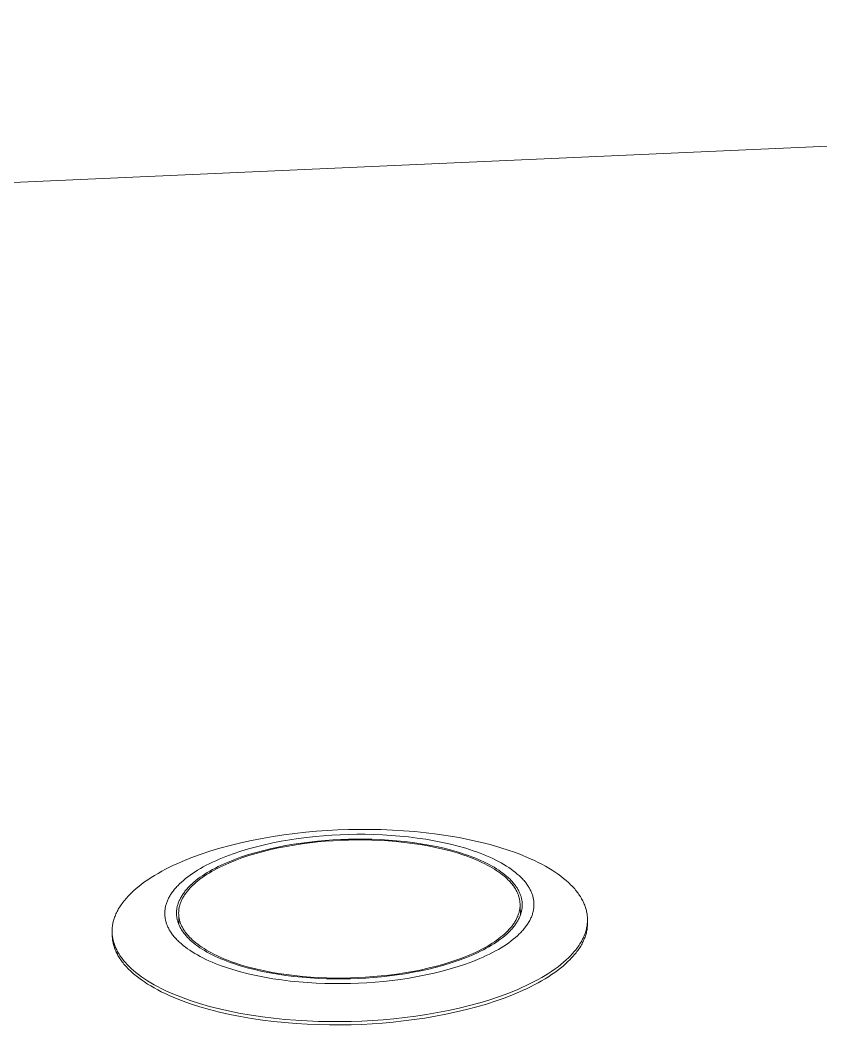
# Model space of a CAD drawing. Header units: inches. Extents: x 214 to 477, y -11 to 187.
# Drawn here: x 435.839 to 437.225, y 91.789 to 93.526 of the extents above; entities that cross this region are included whole.
import ezdxf

# ---------------------------------------------------------------- set-up
doc = ezdxf.new("R2010")
doc.units = ezdxf.units.IN
doc.layers.add('ZANO_R', color=7, linetype='Continuous', lineweight=0)

msp = doc.modelspace()

# ---------------------------------------------------------------- linework, layer by layer
at = {"layer": 'ZANO_R'}
for p, q in [((442.16853, 93.5264), (429.77361, 92.97807)), ((436.27705, 92.11486), (436.25822, 92.11161)), ((436.29595, 92.11772), (436.27705, 92.11486)), ((436.31485, 92.12018), (436.29595, 92.11772)), ((436.33369, 92.12225), (436.31485, 92.12018)), ((436.32064, 92.11126), (436.33532, 92.11317)), ((436.3524, 92.12395), (436.33369, 92.12225)), ((436.33532, 92.11317), (436.34995, 92.11478)), ((436.34995, 92.11478), (436.36448, 92.1161)), ((436.37092, 92.12528), (436.3524, 92.12395)), ((436.36448, 92.1161), (436.37887, 92.11713)), ((436.3892, 92.12625), (436.37092, 92.12528)), ((436.37887, 92.11713), (436.39307, 92.11789)), ((436.40752, 92.1269), (436.3892, 92.12625)), ((436.39307, 92.11789), (436.40729, 92.11839)), ((436.40729, 92.11839), (436.42178, 92.11864)), ((436.42616, 92.12722), (436.40752, 92.1269)), ((436.42178, 92.11864), (436.43648, 92.11862)), ((436.44509, 92.1272), (436.42616, 92.12722)), ((436.43648, 92.11862), (436.45135, 92.11832)), ((436.46423, 92.12681), (436.44509, 92.1272)), ((436.45135, 92.11832), (436.46634, 92.11773)), ((436.48354, 92.12605), (436.46423, 92.12681)), ((436.46634, 92.11773), (436.48141, 92.11683)), ((436.48141, 92.11683), (436.4965, 92.11562)), ((436.50294, 92.1249), (436.48354, 92.12605)), ((436.4965, 92.11562), (436.51155, 92.1141)), ((436.52237, 92.12334), (436.50294, 92.1249)), ((436.51155, 92.1141), (436.5265, 92.11224)), ((436.54174, 92.12137), (436.52237, 92.12334)), ((436.56099, 92.11899), (436.54174, 92.12137)), ((436.58004, 92.11618), (436.56099, 92.11899)), ((436.5988, 92.11296), (436.58004, 92.11618)), ((436.61719, 92.10931), (436.5988, 92.11296)), ((436.20296, 92.09943), (436.18521, 92.09459)), ((436.2211, 92.10389), (436.20296, 92.09943)), ((436.23955, 92.10795), (436.2211, 92.10389)), ((436.23463, 92.09329), (436.24842, 92.09706)), ((436.25822, 92.11161), (436.23955, 92.10795)), ((436.24842, 92.09706), (436.26251, 92.10052)), ((436.26251, 92.10052), (436.27683, 92.10367)), ((436.27182, 92.09347), (436.28523, 92.09643)), ((436.27353, 92.09218), (436.28678, 92.09509)), ((436.27683, 92.10367), (436.29134, 92.10651)), ((436.28523, 92.09643), (436.29882, 92.09909)), ((436.28678, 92.09509), (436.30019, 92.09772)), ((436.29134, 92.10651), (436.30596, 92.10904)), ((436.29882, 92.09909), (436.31251, 92.10146)), ((436.30019, 92.09772), (436.31372, 92.10006)), ((436.30596, 92.10904), (436.32064, 92.11126)), ((436.31251, 92.10146), (436.32626, 92.10353)), ((436.31372, 92.10006), (436.32729, 92.10211)), ((436.32626, 92.10353), (436.34001, 92.10532)), ((436.32729, 92.10211), (436.34087, 92.10388)), ((436.34001, 92.10532), (436.35371, 92.10683)), ((436.34087, 92.10388), (436.3544, 92.10537)), ((436.35371, 92.10683), (436.36732, 92.10806)), ((436.3544, 92.10537), (436.36784, 92.10658)), ((436.36732, 92.10806), (436.38079, 92.10903)), ((436.36784, 92.10658), (436.38114, 92.10754)), ((436.38079, 92.10903), (436.39409, 92.10974)), ((436.38114, 92.10754), (436.39427, 92.10824)), ((436.39409, 92.10974), (436.40741, 92.11021)), ((436.39427, 92.10824), (436.40743, 92.10871)), ((436.40741, 92.11021), (436.42097, 92.11045)), ((436.40743, 92.10871), (436.42083, 92.10894)), ((436.42083, 92.10894), (436.43442, 92.10892)), ((436.42097, 92.11045), (436.43474, 92.11043)), ((436.43442, 92.10892), (436.44817, 92.10864)), ((436.43474, 92.11043), (436.44867, 92.11015)), ((436.44817, 92.10864), (436.46204, 92.10809)), ((436.44867, 92.11015), (436.46271, 92.10959)), ((436.46204, 92.10809), (436.47598, 92.10726)), ((436.46271, 92.10959), (436.47682, 92.10875)), ((436.47598, 92.10726), (436.48993, 92.10615)), ((436.47682, 92.10875), (436.49095, 92.10762)), ((436.48993, 92.10615), (436.50385, 92.10473)), ((436.49095, 92.10762), (436.50505, 92.10619)), ((436.50385, 92.10473), (436.51768, 92.10302)), ((436.50505, 92.10619), (436.51905, 92.10445)), ((436.51768, 92.10302), (436.53136, 92.101)), ((436.51905, 92.10445), (436.5329, 92.10241)), ((436.5265, 92.11224), (436.54129, 92.11006)), ((436.53136, 92.101), (436.54483, 92.09869)), ((436.5329, 92.10241), (436.54655, 92.10007)), ((436.54129, 92.11006), (436.55586, 92.10756)), ((436.54483, 92.09869), (436.55804, 92.09607)), ((436.54655, 92.10007), (436.55993, 92.09742)), ((436.55586, 92.10756), (436.57015, 92.10473)), ((436.55804, 92.09607), (436.57093, 92.09316)), ((436.55993, 92.09742), (436.57298, 92.09447)), ((436.57015, 92.10473), (436.58409, 92.10159)), ((436.58409, 92.10159), (436.59762, 92.09813)), ((436.59762, 92.09813), (436.61068, 92.09438)), ((436.63514, 92.10526), (436.61719, 92.10931)), ((436.65256, 92.10082), (436.63514, 92.10526)), ((436.66938, 92.09598), (436.65256, 92.10082)), ((436.68553, 92.09078), (436.66938, 92.09598)), ((436.13506, 92.07783), (436.11962, 92.07156)), ((436.15118, 92.08377), (436.13506, 92.07783)), ((436.16792, 92.08936), (436.15118, 92.08377)), ((436.18521, 92.09459), (436.16792, 92.08936)), ((436.18369, 92.07541), (436.19568, 92.08028)), ((436.19568, 92.08028), (436.2082, 92.08489)), ((436.2082, 92.08489), (436.22121, 92.08923)), ((436.20923, 92.07452), (436.22096, 92.07884)), ((436.21173, 92.07346), (436.22331, 92.07772)), ((436.22096, 92.07884), (436.23314, 92.0829)), ((436.22121, 92.08923), (436.23463, 92.09329)), ((436.22331, 92.07772), (436.23534, 92.08174)), ((436.23314, 92.0829), (436.24571, 92.08671)), ((436.23534, 92.08174), (436.24775, 92.08549)), ((436.24571, 92.08671), (436.25862, 92.09023)), ((436.24775, 92.08549), (436.2605, 92.08897)), ((436.25862, 92.09023), (436.27182, 92.09347)), ((436.2605, 92.08897), (436.27353, 92.09218)), ((436.57093, 92.09316), (436.58344, 92.08997)), ((436.57298, 92.09447), (436.58565, 92.09124)), ((436.58344, 92.08997), (436.59553, 92.0865)), ((436.58565, 92.09124), (436.59789, 92.08772)), ((436.59553, 92.0865), (436.60713, 92.08276)), ((436.59789, 92.08772), (436.60963, 92.08394)), ((436.60713, 92.08276), (436.61273, 92.0808)), ((436.60963, 92.08394), (436.61531, 92.08195)), ((436.61068, 92.09438), (436.62323, 92.09034)), ((436.61273, 92.0808), (436.6182, 92.07877)), ((436.61531, 92.08195), (436.62084, 92.0799)), ((436.6182, 92.07877), (436.62352, 92.07669)), ((436.62084, 92.0799), (436.62623, 92.07779)), ((436.62323, 92.09034), (436.62929, 92.08821)), ((436.62623, 92.07779), (436.63147, 92.07563)), ((436.62929, 92.08821), (436.6352, 92.08603)), ((436.6352, 92.08603), (436.64095, 92.08378)), ((436.64095, 92.08378), (436.64655, 92.08146)), ((436.64655, 92.08146), (436.65198, 92.07909)), ((436.65198, 92.07909), (436.65723, 92.07667)), ((436.69333, 92.08805), (436.68553, 92.09078)), ((436.70094, 92.08523), (436.69333, 92.08805)), ((436.70835, 92.08233), (436.70094, 92.08523)), ((436.71556, 92.07936), (436.70835, 92.08233)), ((436.72255, 92.07631), (436.71556, 92.07936)), ((436.09791, 92.0616), (436.09108, 92.05814)), ((436.10494, 92.06499), (436.09791, 92.0616)), ((436.11219, 92.06831), (436.10494, 92.06499)), ((436.11962, 92.07156), (436.11219, 92.06831)), ((436.15144, 92.05947), (436.15639, 92.06225)), ((436.15639, 92.06225), (436.16153, 92.06499)), ((436.16153, 92.06499), (436.16683, 92.06767)), ((436.16683, 92.06767), (436.17229, 92.07031)), ((436.17229, 92.07031), (436.17792, 92.07289)), ((436.17244, 92.05764), (436.17725, 92.0602)), ((436.17725, 92.0602), (436.18221, 92.06271)), ((436.17792, 92.07289), (436.18369, 92.07541)), ((436.18015, 92.05932), (436.18505, 92.0618)), ((436.18221, 92.06271), (436.18733, 92.06518)), ((436.18505, 92.0618), (436.1901, 92.06424)), ((436.18733, 92.06518), (436.1926, 92.0676)), ((436.1901, 92.06424), (436.1953, 92.06662)), ((436.1926, 92.0676), (436.19801, 92.06996)), ((436.1953, 92.06662), (436.20065, 92.06896)), ((436.19801, 92.06996), (436.20923, 92.07452)), ((436.20065, 92.06896), (436.21173, 92.07346)), ((436.62352, 92.07669), (436.62869, 92.07455)), ((436.62869, 92.07455), (436.63371, 92.07236)), ((436.63147, 92.07563), (436.63655, 92.07341)), ((436.63371, 92.07236), (436.63858, 92.07012)), ((436.63655, 92.07341), (436.64148, 92.07114)), ((436.63858, 92.07012), (436.64328, 92.06783)), ((436.64148, 92.07114), (436.64624, 92.06882)), ((436.64328, 92.06783), (436.64781, 92.06549)), ((436.64624, 92.06882), (436.65084, 92.06645)), ((436.64781, 92.06549), (436.65218, 92.06311)), ((436.65084, 92.06645), (436.65526, 92.06404)), ((436.65218, 92.06311), (436.65638, 92.06069)), ((436.65526, 92.06404), (436.65951, 92.06159)), ((436.65638, 92.06069), (436.6604, 92.05823)), ((436.65723, 92.07667), (436.66232, 92.07419)), ((436.65951, 92.06159), (436.66358, 92.0591)), ((436.66232, 92.07419), (436.66723, 92.07166)), ((436.66723, 92.07166), (436.67195, 92.06909)), ((436.67195, 92.06909), (436.67649, 92.06647)), ((436.67649, 92.06647), (436.68084, 92.06381)), ((436.68084, 92.06381), (436.685, 92.06111)), ((436.685, 92.06111), (436.68897, 92.05838)), ((436.72932, 92.07319), (436.72255, 92.07631)), ((436.73587, 92.07), (436.72932, 92.07319)), ((436.74219, 92.06674), (436.73587, 92.07)), ((436.74827, 92.06343), (436.74219, 92.06674)), ((436.75412, 92.06005), (436.74827, 92.06343)), ((436.06601, 92.04372), (436.06033, 92.03999)), ((436.07193, 92.04741), (436.06601, 92.04372)), ((436.07809, 92.05104), (436.07193, 92.04741)), ((436.08447, 92.05462), (436.07809, 92.05104)), ((436.09108, 92.05814), (436.08447, 92.05462)), ((436.12555, 92.042), (436.12939, 92.04499)), ((436.12939, 92.04499), (436.13342, 92.04795)), ((436.13342, 92.04795), (436.13765, 92.05089)), ((436.13765, 92.05089), (436.14206, 92.05379)), ((436.14206, 92.05379), (436.14666, 92.05665)), ((436.14666, 92.05665), (436.15144, 92.05947)), ((436.14716, 92.04147), (436.15093, 92.04425)), ((436.15043, 92.04082), (436.15416, 92.04356)), ((436.15093, 92.04425), (436.15489, 92.04699)), ((436.15416, 92.04356), (436.15806, 92.04628)), ((436.15489, 92.04699), (436.15902, 92.04971)), ((436.15806, 92.04628), (436.16214, 92.04896)), ((436.15902, 92.04971), (436.16332, 92.05239)), ((436.16214, 92.04896), (436.1664, 92.0516)), ((436.16332, 92.05239), (436.1678, 92.05503)), ((436.1664, 92.0516), (436.17082, 92.05422)), ((436.1678, 92.05503), (436.17244, 92.05764)), ((436.17082, 92.05422), (436.1754, 92.05679)), ((436.1754, 92.05679), (436.18015, 92.05932)), ((436.6604, 92.05823), (436.66425, 92.05573)), ((436.66358, 92.0591), (436.66748, 92.05657)), ((436.66425, 92.05573), (436.66792, 92.05321)), ((436.66748, 92.05657), (436.6712, 92.05401)), ((436.66792, 92.05321), (436.67141, 92.05065)), ((436.6712, 92.05401), (436.67473, 92.05142)), ((436.67141, 92.05065), (436.67473, 92.04806)), ((436.67473, 92.05142), (436.67809, 92.0488)), ((436.67473, 92.04806), (436.67786, 92.04546)), ((436.67786, 92.04546), (436.68081, 92.04283)), ((436.67809, 92.0488), (436.68126, 92.04616)), ((436.68081, 92.04283), (436.68221, 92.04151)), ((436.68126, 92.04616), (436.68424, 92.0435)), ((436.68424, 92.0435), (436.68567, 92.04216)), ((436.68897, 92.05838), (436.69275, 92.05561)), ((436.69275, 92.05561), (436.69633, 92.05282)), ((436.69633, 92.05282), (436.69971, 92.05)), ((436.69971, 92.05), (436.7029, 92.04716)), ((436.7029, 92.04716), (436.70442, 92.04573)), ((436.70442, 92.04573), (436.7059, 92.0443)), ((436.7059, 92.0443), (436.70732, 92.04286)), ((436.70732, 92.04286), (436.70869, 92.04142)), ((436.75972, 92.05663), (436.75412, 92.06005)), ((436.76508, 92.05316), (436.75972, 92.05663)), ((436.77019, 92.04964), (436.76508, 92.05316)), ((436.77505, 92.04608), (436.77019, 92.04964)), ((436.77966, 92.04248), (436.77505, 92.04608)), ((436.04475, 92.02854), (436.04006, 92.02466)), ((436.0497, 92.03239), (436.04475, 92.02854)), ((436.05489, 92.03621), (436.0497, 92.03239)), ((436.06033, 92.03999), (436.05489, 92.03621)), ((436.10798, 92.0252), (436.10933, 92.02674)), ((436.10933, 92.02674), (436.11073, 92.02828)), ((436.11073, 92.02828), (436.11218, 92.02982)), ((436.11218, 92.02982), (436.11522, 92.03289)), ((436.11522, 92.03289), (436.11847, 92.03595)), ((436.11847, 92.03595), (436.12191, 92.03898)), ((436.12191, 92.03898), (436.12555, 92.042)), ((436.12837, 92.02438), (436.12968, 92.02583)), ((436.12968, 92.02583), (436.13104, 92.02727)), ((436.13104, 92.02727), (436.13389, 92.03014)), ((436.13317, 92.02537), (436.13451, 92.0268)), ((436.13389, 92.03014), (436.13693, 92.033)), ((436.13451, 92.0268), (436.13733, 92.02963)), ((436.13693, 92.033), (436.14015, 92.03584)), ((436.13733, 92.02963), (436.14033, 92.03246)), ((436.14015, 92.03584), (436.14356, 92.03867)), ((436.14033, 92.03246), (436.14351, 92.03527)), ((436.14351, 92.03527), (436.14688, 92.03806)), ((436.14356, 92.03867), (436.14716, 92.04147)), ((436.14688, 92.03806), (436.15043, 92.04082)), ((436.68221, 92.04151), (436.68357, 92.04018)), ((436.68357, 92.04018), (436.68489, 92.03885)), ((436.68489, 92.03885), (436.68616, 92.03752)), ((436.68567, 92.04216), (436.68705, 92.04082)), ((436.68616, 92.03752), (436.68739, 92.03618)), ((436.68705, 92.04082), (436.68838, 92.03947)), ((436.68739, 92.03618), (436.68857, 92.03484)), ((436.68838, 92.03947), (436.68967, 92.03812)), ((436.68857, 92.03484), (436.68971, 92.0335)), ((436.68967, 92.03812), (436.69091, 92.03677)), ((436.68971, 92.0335), (436.6908, 92.03216)), ((436.6908, 92.03216), (436.69185, 92.03081)), ((436.69091, 92.03677), (436.69211, 92.03542)), ((436.69185, 92.03081), (436.69285, 92.02947)), ((436.69211, 92.03542), (436.69326, 92.03406)), ((436.69285, 92.02947), (436.69381, 92.02812)), ((436.69326, 92.03406), (436.69436, 92.0327)), ((436.69381, 92.02812), (436.69472, 92.02677)), ((436.69436, 92.0327), (436.69542, 92.03133)), ((436.69472, 92.02677), (436.6956, 92.02542)), ((436.69542, 92.03133), (436.69644, 92.02997)), ((436.6956, 92.02542), (436.69642, 92.02407)), ((436.69644, 92.02997), (436.69741, 92.02861)), ((436.69741, 92.02861), (436.69834, 92.02724)), ((436.69834, 92.02724), (436.69922, 92.02587)), ((436.69922, 92.02587), (436.70006, 92.02451)), ((436.70869, 92.04142), (436.71002, 92.03997)), ((436.71002, 92.03997), (436.7113, 92.03852)), ((436.7113, 92.03852), (436.71253, 92.03707)), ((436.71253, 92.03707), (436.71371, 92.03562)), ((436.71371, 92.03562), (436.71484, 92.03417)), ((436.71484, 92.03417), (436.71592, 92.03271)), ((436.71592, 92.03271), (436.71696, 92.03125)), ((436.71696, 92.03125), (436.71795, 92.02979)), ((436.71795, 92.02979), (436.7189, 92.02833)), ((436.7189, 92.02833), (436.71979, 92.02688)), ((436.71979, 92.02688), (436.72064, 92.02542)), ((436.72064, 92.02542), (436.72145, 92.02396)), ((436.78402, 92.03885), (436.77966, 92.04248)), ((436.78813, 92.03519), (436.78402, 92.03885)), ((436.79009, 92.03335), (436.78813, 92.03519)), ((436.79199, 92.0315), (436.79009, 92.03335)), ((436.79382, 92.02965), (436.79199, 92.0315)), ((436.79559, 92.02779), (436.79382, 92.02965)), ((436.7973, 92.02593), (436.79559, 92.02779)), ((436.79894, 92.02407), (436.7973, 92.02593)), ((436.02386, 92.0089), (436.02212, 92.00691)), ((436.02566, 92.01088), (436.02386, 92.0089)), ((436.02753, 92.01287), (436.02566, 92.01088)), ((436.03145, 92.01682), (436.02753, 92.01287)), ((436.03563, 92.02075), (436.03145, 92.01682)), ((436.04006, 92.02466), (436.03563, 92.02075)), ((436.09566, 92.00666), (436.09642, 92.0082)), ((436.09642, 92.0082), (436.09723, 92.00974)), ((436.09723, 92.00974), (436.09808, 92.01128)), ((436.09808, 92.01128), (436.09898, 92.01283)), ((436.09898, 92.01283), (436.09994, 92.01437)), ((436.09994, 92.01437), (436.10094, 92.01592)), ((436.10094, 92.01592), (436.10199, 92.01747)), ((436.10199, 92.01747), (436.10309, 92.01901)), ((436.10309, 92.01901), (436.10424, 92.02056)), ((436.10424, 92.02056), (436.10543, 92.02211)), ((436.10543, 92.02211), (436.10668, 92.02365)), ((436.10668, 92.02365), (436.10798, 92.0252)), ((436.11628, 92.00701), (436.11704, 92.00846)), ((436.11704, 92.00846), (436.11784, 92.0099)), ((436.11784, 92.0099), (436.11868, 92.01135)), ((436.11868, 92.01135), (436.11957, 92.0128)), ((436.11957, 92.0128), (436.12051, 92.01425)), ((436.11994, 92.0068), (436.12069, 92.00822)), ((436.12051, 92.01425), (436.1215, 92.0157)), ((436.12069, 92.00822), (436.12148, 92.00965)), ((436.12148, 92.00965), (436.12231, 92.01108)), ((436.1215, 92.0157), (436.12252, 92.01714)), ((436.12231, 92.01108), (436.12319, 92.01251)), ((436.12252, 92.01714), (436.1236, 92.01859)), ((436.12319, 92.01251), (436.12412, 92.01394)), ((436.1236, 92.01859), (436.12472, 92.02004)), ((436.12412, 92.01394), (436.12509, 92.01537)), ((436.12472, 92.02004), (436.12589, 92.02149)), ((436.12509, 92.01537), (436.12611, 92.0168)), ((436.12589, 92.02149), (436.12711, 92.02294)), ((436.12611, 92.0168), (436.12717, 92.01823)), ((436.12711, 92.02294), (436.12837, 92.02438)), ((436.12717, 92.01823), (436.12828, 92.01966)), ((436.12828, 92.01966), (436.12943, 92.02109)), ((436.12943, 92.02109), (436.13063, 92.02252)), ((436.13063, 92.02252), (436.13188, 92.02395)), ((436.13188, 92.02395), (436.13317, 92.02537)), ((436.69642, 92.02407), (436.69721, 92.02272)), ((436.69721, 92.02272), (436.69795, 92.02137)), ((436.69795, 92.02137), (436.69865, 92.02003)), ((436.69865, 92.02003), (436.69931, 92.01868)), ((436.69931, 92.01868), (436.69993, 92.01733)), ((436.69993, 92.01733), (436.70051, 92.01599)), ((436.70006, 92.02451), (436.70086, 92.02314)), ((436.70051, 92.01599), (436.70104, 92.01465)), ((436.70086, 92.02314), (436.70161, 92.02178)), ((436.70104, 92.01465), (436.70153, 92.01331)), ((436.70153, 92.01331), (436.70199, 92.01197)), ((436.70161, 92.02178), (436.70232, 92.02041)), ((436.70199, 92.01197), (436.7024, 92.01063)), ((436.70232, 92.02041), (436.70299, 92.01905)), ((436.7024, 92.01063), (436.70278, 92.0093)), ((436.70278, 92.0093), (436.70311, 92.00797)), ((436.70299, 92.01905), (436.70361, 92.01768)), ((436.70361, 92.01768), (436.70419, 92.01632)), ((436.70419, 92.01632), (436.70473, 92.01496)), ((436.70473, 92.01496), (436.70524, 92.01361)), ((436.70524, 92.01361), (436.70569, 92.01225)), ((436.70569, 92.01225), (436.70611, 92.0109)), ((436.70611, 92.0109), (436.70649, 92.00955)), ((436.70649, 92.00955), (436.70683, 92.00821)), ((436.70683, 92.00821), (436.70713, 92.00686)), ((436.72145, 92.02396), (436.7222, 92.0225)), ((436.7222, 92.0225), (436.72292, 92.02104)), ((436.72292, 92.02104), (436.72358, 92.01959)), ((436.72358, 92.01959), (436.72421, 92.01814)), ((436.72421, 92.01814), (436.72478, 92.01668)), ((436.72478, 92.01668), (436.72532, 92.01523)), ((436.72532, 92.01523), (436.72581, 92.01379)), ((436.72581, 92.01379), (436.72626, 92.01235)), ((436.72626, 92.01235), (436.72666, 92.0109)), ((436.72666, 92.0109), (436.72702, 92.00947)), ((436.72702, 92.00947), (436.72735, 92.00803)), ((436.72735, 92.00803), (436.72763, 92.00661)), ((436.80053, 92.0222), (436.79894, 92.02407)), ((436.80205, 92.02033), (436.80053, 92.0222)), ((436.80351, 92.01846), (436.80205, 92.02033)), ((436.8049, 92.01658), (436.80351, 92.01846)), ((436.80624, 92.01471), (436.8049, 92.01658)), ((436.80752, 92.01283), (436.80624, 92.01471)), ((436.80873, 92.01095), (436.80752, 92.01283)), ((436.80989, 92.00907), (436.80873, 92.01095)), ((436.81098, 92.00719), (436.80989, 92.00907)), ((436.01054, 91.99098), (436.00937, 91.98899)), ((436.01176, 91.99297), (436.01054, 91.99098)), ((436.01305, 91.99496), (436.01176, 91.99297)), ((436.0144, 91.99695), (436.01305, 91.99496)), ((436.01582, 91.99895), (436.0144, 91.99695)), ((436.0173, 92.00094), (436.01582, 91.99895)), ((436.01884, 92.00293), (436.0173, 92.00094)), ((436.02045, 92.00492), (436.01884, 92.00293)), ((436.02212, 92.00691), (436.02045, 92.00492)), ((436.09039, 91.98997), (436.09064, 91.99147)), ((436.09064, 91.99147), (436.09094, 91.99297)), ((436.09094, 91.99297), (436.09128, 91.99447)), ((436.09128, 91.99447), (436.09167, 91.99598)), ((436.09167, 91.99598), (436.0921, 91.99749)), ((436.0921, 91.99749), (436.09258, 91.99901)), ((436.09258, 91.99901), (436.0931, 92.00053)), ((436.0931, 92.00053), (436.09367, 92.00206)), ((436.09367, 92.00206), (436.09429, 92.00359)), ((436.09429, 92.00359), (436.09495, 92.00512)), ((436.09495, 92.00512), (436.09566, 92.00666)), ((436.11064, 91.98995), (436.11087, 91.99135)), ((436.11087, 91.99135), (436.11115, 91.99275)), ((436.11115, 91.99275), (436.11147, 91.99416)), ((436.11147, 91.99416), (436.11183, 91.99557)), ((436.11183, 91.99557), (436.11224, 91.99699)), ((436.11224, 91.99699), (436.11269, 91.99841)), ((436.11269, 91.99841), (436.11318, 91.99984)), ((436.11318, 91.99984), (436.11371, 92.00127)), ((436.11371, 92.00127), (436.11429, 92.0027)), ((436.11429, 92.0027), (436.11491, 92.00413)), ((436.11437, 91.98995), (436.1146, 91.99133)), ((436.1146, 91.99133), (436.11488, 91.99271)), ((436.11488, 91.99271), (436.11519, 91.9941)), ((436.11491, 92.00413), (436.11557, 92.00557)), ((436.11519, 91.9941), (436.11555, 91.9955)), ((436.11555, 91.9955), (436.11595, 91.9969)), ((436.11557, 92.00557), (436.11628, 92.00701)), ((436.11595, 91.9969), (436.11639, 91.9983)), ((436.11639, 91.9983), (436.11687, 91.99971)), ((436.11687, 91.99971), (436.1174, 92.00112)), ((436.1174, 92.00112), (436.11797, 92.00253)), ((436.11797, 92.00253), (436.11858, 92.00395)), ((436.11858, 92.00395), (436.11924, 92.00537)), ((436.11924, 92.00537), (436.11994, 92.0068)), ((436.70311, 92.00797), (436.70341, 92.00665)), ((436.70341, 92.00665), (436.70367, 92.00533)), ((436.70367, 92.00533), (436.70389, 92.00401)), ((436.70389, 92.00401), (436.70407, 92.00269)), ((436.70407, 92.00269), (436.70422, 92.00138)), ((436.70423, 91.99198), (436.70407, 91.99061)), ((436.70422, 92.00138), (436.70433, 92.00006)), ((436.70434, 91.99334), (436.70423, 91.99198)), ((436.70433, 92.00006), (436.70441, 91.99873)), ((436.70441, 91.9947), (436.70434, 91.99334)), ((436.70441, 91.99873), (436.70445, 91.99739)), ((436.70445, 91.99605), (436.70441, 91.9947)), ((436.70445, 91.99739), (436.70445, 91.99605)), ((436.70452, 91.9947), (436.70493, 91.9789)), ((436.70713, 92.00686), (436.7074, 92.00553)), ((436.7074, 92.00553), (436.70762, 92.00419)), ((436.70762, 92.00419), (436.70781, 92.00286)), ((436.70781, 92.00286), (436.70796, 92.00153)), ((436.70796, 91.99201), (436.70781, 91.99062)), ((436.70796, 92.00153), (436.70807, 92.00019)), ((436.70808, 91.99339), (436.70796, 91.99201)), ((436.70807, 92.00019), (436.70815, 91.99884)), ((436.70815, 91.99476), (436.70808, 91.99339)), ((436.70815, 91.99884), (436.70819, 91.99749)), ((436.70819, 91.99613), (436.70815, 91.99476)), ((436.70819, 91.99749), (436.70819, 91.99613)), ((436.72763, 92.00661), (436.72787, 92.00518)), ((436.72807, 91.99069), (436.72786, 91.9892)), ((436.72787, 92.00518), (436.72806, 92.00376)), ((436.72806, 92.00376), (436.72822, 92.00234)), ((436.72823, 91.99217), (436.72807, 91.99069)), ((436.72822, 92.00234), (436.72835, 92.00091)), ((436.72835, 91.99364), (436.72823, 91.99217)), ((436.72835, 92.00091), (436.72843, 91.99947)), ((436.72843, 91.99511), (436.72835, 91.99364)), ((436.72843, 91.99947), (436.72847, 91.99803)), ((436.72847, 91.99657), (436.72843, 91.99511)), ((436.72847, 91.99803), (436.72847, 91.99657)), ((436.81202, 92.00531), (436.81098, 92.00719)), ((436.81299, 92.00344), (436.81202, 92.00531)), ((436.81391, 92.00156), (436.81299, 92.00344)), ((436.81477, 91.99969), (436.81391, 92.00156)), ((436.81557, 91.99782), (436.81477, 91.99969)), ((436.81632, 91.99595), (436.81557, 91.99782)), ((436.81701, 91.99408), (436.81632, 91.99595)), ((436.81764, 91.99222), (436.81701, 91.99408)), ((436.81822, 91.99036), (436.81764, 91.99222)), ((436.00296, 91.97515), (436.00228, 91.97319)), ((436.00369, 91.97711), (436.00296, 91.97515)), ((436.00448, 91.97908), (436.00369, 91.97711)), ((436.00534, 91.98106), (436.00448, 91.97908)), ((436.00625, 91.98304), (436.00534, 91.98106)), ((436.00723, 91.98502), (436.00625, 91.98304)), ((436.00827, 91.987), (436.00723, 91.98502)), ((436.00937, 91.98899), (436.00827, 91.987)), ((436.08976, 91.98261), (436.0898, 91.98407)), ((436.08976, 91.98115), (436.08976, 91.98261)), ((436.0898, 91.97971), (436.08976, 91.98115)), ((436.0898, 91.98407), (436.08989, 91.98553)), ((436.08988, 91.97827), (436.0898, 91.97971)), ((436.08999, 91.97684), (436.08988, 91.97827)), ((436.08989, 91.98553), (436.09001, 91.98701)), ((436.09015, 91.97542), (436.08999, 91.97684)), ((436.09001, 91.98701), (436.09018, 91.98849)), ((436.09035, 91.974), (436.09015, 91.97542)), ((436.09018, 91.98849), (436.09039, 91.98997)), ((436.09058, 91.97257), (436.09035, 91.974)), ((436.11005, 91.98305), (436.11009, 91.98442)), ((436.11005, 91.98169), (436.11005, 91.98305)), ((436.11008, 91.98034), (436.11005, 91.98169)), ((436.11016, 91.97899), (436.11008, 91.98034)), ((436.11009, 91.98442), (436.11016, 91.98579)), ((436.11016, 91.98579), (436.11028, 91.98717)), ((436.11027, 91.97765), (436.11016, 91.97899)), ((436.11041, 91.97632), (436.11027, 91.97765)), ((436.11028, 91.98717), (436.11044, 91.98856)), ((436.1106, 91.97499), (436.11041, 91.97632)), ((436.11044, 91.98856), (436.11064, 91.98995)), ((436.11082, 91.97365), (436.1106, 91.97499)), ((436.11108, 91.97231), (436.11082, 91.97365)), ((436.11378, 91.98179), (436.11379, 91.98313)), ((436.11382, 91.98045), (436.11378, 91.98179)), ((436.11379, 91.98313), (436.11382, 91.98448)), ((436.11382, 91.98448), (436.1139, 91.98584)), ((436.11389, 91.97912), (436.11382, 91.98045)), ((436.1143, 91.96214), (436.11385, 91.97912)), ((436.114, 91.9778), (436.11389, 91.97912)), ((436.1139, 91.98584), (436.11402, 91.9872)), ((436.11415, 91.97648), (436.114, 91.9778)), ((436.11402, 91.9872), (436.11417, 91.98857)), ((436.11433, 91.97517), (436.11415, 91.97648)), ((436.11417, 91.98857), (436.11437, 91.98995)), ((436.11455, 91.97385), (436.11433, 91.97517)), ((436.1148, 91.97253), (436.11455, 91.97385)), ((436.69904, 91.9738), (436.69834, 91.97238)), ((436.69969, 91.97522), (436.69904, 91.9738)), ((436.7003, 91.97664), (436.69969, 91.97522)), ((436.70087, 91.97806), (436.7003, 91.97664)), ((436.70139, 91.97947), (436.70087, 91.97806)), ((436.70187, 91.98088), (436.70139, 91.97947)), ((436.70231, 91.98228), (436.70187, 91.98088)), ((436.70271, 91.9736), (436.702, 91.97216)), ((436.70271, 91.98368), (436.70231, 91.98228)), ((436.70306, 91.98508), (436.70271, 91.98368)), ((436.70337, 91.97504), (436.70271, 91.9736)), ((436.70338, 91.98647), (436.70306, 91.98508)), ((436.70399, 91.97648), (436.70337, 91.97504)), ((436.70365, 91.98785), (436.70338, 91.98647)), ((436.70388, 91.98923), (436.70365, 91.98785)), ((436.70407, 91.99061), (436.70388, 91.98923)), ((436.70456, 91.97791), (436.70399, 91.97648)), ((436.70509, 91.97934), (436.70456, 91.97791)), ((436.70558, 91.98077), (436.70509, 91.97934)), ((436.70602, 91.98219), (436.70558, 91.98077)), ((436.70642, 91.98361), (436.70602, 91.98219)), ((436.70678, 91.98502), (436.70642, 91.98361)), ((436.7071, 91.98643), (436.70678, 91.98502)), ((436.70738, 91.98783), (436.7071, 91.98643)), ((436.70761, 91.98923), (436.70738, 91.98783)), ((436.70781, 91.99062), (436.70761, 91.98923)), ((436.72333, 91.97406), (436.72262, 91.97252)), ((436.72399, 91.97559), (436.72333, 91.97406)), ((436.7246, 91.97712), (436.72399, 91.97559)), ((436.72517, 91.97865), (436.7246, 91.97712)), ((436.72569, 91.98017), (436.72517, 91.97865)), ((436.72616, 91.98169), (436.72569, 91.98017)), ((436.72659, 91.9832), (436.72616, 91.98169)), ((436.72697, 91.98471), (436.72659, 91.9832)), ((436.72731, 91.98621), (436.72697, 91.98471)), ((436.72761, 91.98771), (436.72731, 91.98621)), ((436.72786, 91.9892), (436.72761, 91.98771)), ((436.81874, 91.9885), (436.81822, 91.99036)), ((436.81921, 91.98665), (436.81874, 91.9885)), ((436.81962, 91.98481), (436.81921, 91.98665)), ((436.81998, 91.98297), (436.81962, 91.98481)), ((436.82029, 91.98113), (436.81998, 91.98297)), ((436.82055, 91.97931), (436.82029, 91.98113)), ((436.82075, 91.97747), (436.82055, 91.97931)), ((436.82091, 91.97563), (436.82075, 91.97747)), ((436.82102, 91.97378), (436.82091, 91.97563)), ((436.82107, 91.97192), (436.82102, 91.97378)), ((435.99897, 91.95773), (435.99881, 91.95583)), ((435.99919, 91.95964), (435.99897, 91.95773)), ((435.99946, 91.96155), (435.99919, 91.95964)), ((435.99979, 91.96347), (435.99946, 91.96155)), ((436.00017, 91.9654), (435.99979, 91.96347)), ((436.00061, 91.96734), (436.00017, 91.9654)), ((436.00111, 91.96928), (436.00061, 91.96734)), ((436.00167, 91.97123), (436.00111, 91.96928)), ((436.00228, 91.97319), (436.00167, 91.97123)), ((436.09086, 91.97114), (436.09058, 91.97257)), ((436.09118, 91.96971), (436.09086, 91.97114)), ((436.09154, 91.96827), (436.09118, 91.96971)), ((436.09194, 91.96683), (436.09154, 91.96827)), ((436.09239, 91.96539), (436.09194, 91.96683)), ((436.09287, 91.96394), (436.09239, 91.96539)), ((436.0934, 91.96249), (436.09287, 91.96394)), ((436.09398, 91.96104), (436.0934, 91.96249)), ((436.0946, 91.95958), (436.09398, 91.96104)), ((436.09526, 91.95813), (436.0946, 91.95958)), ((436.09597, 91.95667), (436.09526, 91.95813)), ((436.09673, 91.95521), (436.09597, 91.95667)), ((436.11138, 91.97097), (436.11108, 91.97231)), ((436.11171, 91.96963), (436.11138, 91.97097)), ((436.11209, 91.96828), (436.11171, 91.96963)), ((436.11251, 91.96692), (436.11209, 91.96828)), ((436.11296, 91.96557), (436.11251, 91.96692)), ((436.11346, 91.96421), (436.11296, 91.96557)), ((436.114, 91.96285), (436.11346, 91.96421)), ((436.11458, 91.96149), (436.114, 91.96285)), ((436.1152, 91.96013), (436.11458, 91.96149)), ((436.1151, 91.9712), (436.1148, 91.97253)), ((436.11543, 91.96987), (436.1151, 91.9712)), ((436.11587, 91.95876), (436.1152, 91.96013)), ((436.1158, 91.96854), (436.11543, 91.96987)), ((436.11621, 91.96721), (436.1158, 91.96854)), ((436.11657, 91.9574), (436.11587, 91.95876)), ((436.11667, 91.96587), (436.11621, 91.96721)), ((436.11732, 91.95603), (436.11657, 91.9574)), ((436.11716, 91.96453), (436.11667, 91.96587)), ((436.11769, 91.96319), (436.11716, 91.96453)), ((436.11812, 91.95466), (436.11732, 91.95603)), ((436.11826, 91.96184), (436.11769, 91.96319)), ((436.11888, 91.96049), (436.11826, 91.96184)), ((436.11953, 91.95915), (436.11888, 91.96049)), ((436.12023, 91.9578), (436.11953, 91.95915)), ((436.12097, 91.95645), (436.12023, 91.9578)), ((436.12175, 91.9551), (436.12097, 91.95645)), ((436.68768, 91.95665), (436.68643, 91.95522)), ((436.68887, 91.95808), (436.68768, 91.95665)), ((436.69003, 91.95951), (436.68887, 91.95808)), ((436.6912, 91.95623), (436.68994, 91.95479)), ((436.69113, 91.96094), (436.69003, 91.95951)), ((436.69219, 91.96237), (436.69113, 91.96094)), ((436.69242, 91.95768), (436.6912, 91.95623)), ((436.69321, 91.96381), (436.69219, 91.96237)), ((436.69358, 91.95913), (436.69242, 91.95768)), ((436.69417, 91.96524), (436.69321, 91.96381)), ((436.6947, 91.96058), (436.69358, 91.95913)), ((436.6951, 91.96667), (436.69417, 91.96524)), ((436.69578, 91.96203), (436.6947, 91.96058)), ((436.69597, 91.9681), (436.6951, 91.96667)), ((436.6968, 91.96348), (436.69578, 91.96203)), ((436.69681, 91.96953), (436.69597, 91.9681)), ((436.69778, 91.96493), (436.6968, 91.96348)), ((436.69759, 91.97095), (436.69681, 91.96953)), ((436.69834, 91.97238), (436.69759, 91.97095)), ((436.69872, 91.96638), (436.69778, 91.96493)), ((436.69961, 91.96783), (436.69872, 91.96638)), ((436.70045, 91.96927), (436.69961, 91.96783)), ((436.70125, 91.97072), (436.70045, 91.96927)), ((436.702, 91.97216), (436.70125, 91.97072)), ((436.71288, 91.95706), (436.71163, 91.95552)), ((436.71407, 91.95861), (436.71288, 91.95706)), ((436.71522, 91.96016), (436.71407, 91.95861)), ((436.71632, 91.96171), (436.71522, 91.96016)), ((436.71736, 91.96326), (436.71632, 91.96171)), ((436.71836, 91.9648), (436.71736, 91.96326)), ((436.71931, 91.96635), (436.71836, 91.9648)), ((436.72021, 91.9679), (436.71931, 91.96635)), ((436.72106, 91.96944), (436.72021, 91.9679)), ((436.72187, 91.97098), (436.72106, 91.96944)), ((436.72262, 91.97252), (436.72187, 91.97098)), ((436.81915, 91.95477), (436.81959, 91.95671)), ((436.81959, 91.95671), (436.81996, 91.95864)), ((436.81996, 91.95864), (436.82029, 91.96056)), ((436.82029, 91.96056), (436.82055, 91.96247)), ((436.8203, 91.95413), (436.82058, 91.95599)), ((436.82055, 91.96247), (436.82076, 91.96438)), ((436.82058, 91.95599), (436.82081, 91.95785)), ((436.82076, 91.96438), (436.82092, 91.96628)), ((436.82081, 91.95785), (436.82099, 91.95969)), ((436.82092, 91.96628), (436.82102, 91.96817)), ((436.82099, 91.95969), (436.82112, 91.96153)), ((436.82102, 91.96817), (436.82107, 91.97005)), ((436.82107, 91.97005), (436.82107, 91.97192)), ((436.82112, 91.97002), (436.8212, 91.967)), ((436.82112, 91.96153), (436.8212, 91.96337)), ((436.82122, 91.96519), (436.8212, 91.967)), ((436.8212, 91.96337), (436.82122, 91.96519)), ((435.9987, 91.95394), (435.99864, 91.95206)), ((435.99864, 91.95206), (435.99864, 91.95019)), ((435.99864, 91.95019), (435.99869, 91.94833)), ((435.99869, 91.94833), (435.99879, 91.94648)), ((435.99881, 91.95583), (435.9987, 91.95394)), ((435.99881, 91.94367), (435.99873, 91.94648)), ((435.99879, 91.94648), (435.99895, 91.94464)), ((435.99881, 91.94367), (435.9989, 91.9415)), ((435.9989, 91.9415), (435.99906, 91.93935)), ((435.99895, 91.94464), (435.99915, 91.9428)), ((435.99906, 91.93935), (435.99929, 91.93719)), ((435.99915, 91.9428), (435.9994, 91.94098)), ((435.9994, 91.94098), (435.9997, 91.93914)), ((435.9997, 91.93914), (436.00006, 91.9373)), ((436.09753, 91.95375), (436.09673, 91.95521)), ((436.09838, 91.95229), (436.09753, 91.95375)), ((436.09927, 91.95083), (436.09838, 91.95229)), ((436.10021, 91.94937), (436.09927, 91.95083)), ((436.1012, 91.94791), (436.10021, 91.94937)), ((436.10223, 91.94646), (436.1012, 91.94791)), ((436.10331, 91.945), (436.10223, 91.94646)), ((436.10444, 91.94354), (436.10331, 91.945)), ((436.10562, 91.94209), (436.10444, 91.94354)), ((436.10685, 91.94064), (436.10562, 91.94209)), ((436.10812, 91.93919), (436.10685, 91.94064)), ((436.10945, 91.93774), (436.10812, 91.93919)), ((436.11895, 91.9533), (436.11812, 91.95466)), ((436.11983, 91.95193), (436.11895, 91.9533)), ((436.12076, 91.95056), (436.11983, 91.95193)), ((436.12173, 91.9492), (436.12076, 91.95056)), ((436.12274, 91.94783), (436.12173, 91.9492)), ((436.12258, 91.95375), (436.12175, 91.9551)), ((436.12345, 91.9524), (436.12258, 91.95375)), ((436.1238, 91.94647), (436.12274, 91.94783)), ((436.12436, 91.95105), (436.12345, 91.9524)), ((436.1249, 91.94511), (436.1238, 91.94647)), ((436.12532, 91.9497), (436.12436, 91.95105)), ((436.12605, 91.94375), (436.1249, 91.94511)), ((436.12632, 91.94835), (436.12532, 91.9497)), ((436.12725, 91.94239), (436.12605, 91.94375)), ((436.12737, 91.94701), (436.12632, 91.94835)), ((436.12849, 91.94104), (436.12725, 91.94239)), ((436.12846, 91.94566), (436.12737, 91.94701)), ((436.12959, 91.94432), (436.12846, 91.94566)), ((436.12977, 91.93969), (436.12849, 91.94104)), ((436.13077, 91.94298), (436.12959, 91.94432)), ((436.1311, 91.93834), (436.12977, 91.93969)), ((436.13199, 91.94164), (436.13077, 91.94298)), ((436.13326, 91.94031), (436.13199, 91.94164)), ((436.13458, 91.93898), (436.13326, 91.94031)), ((436.13594, 91.93765), (436.13458, 91.93898)), ((436.67145, 91.94111), (436.66791, 91.93834)), ((436.67477, 91.94049), (436.67118, 91.93769)), ((436.67482, 91.9439), (436.67145, 91.94111)), ((436.67818, 91.94332), (436.67477, 91.94049)), ((436.678, 91.94671), (436.67482, 91.9439)), ((436.68099, 91.94953), (436.678, 91.94671)), ((436.6814, 91.94616), (436.67818, 91.94332)), ((436.68242, 91.95095), (436.68099, 91.94953)), ((436.68443, 91.94903), (436.6814, 91.94616)), ((436.68381, 91.95237), (436.68242, 91.95095)), ((436.68514, 91.9538), (436.68381, 91.95237)), ((436.68588, 91.95046), (436.68443, 91.94903)), ((436.68643, 91.95522), (436.68514, 91.9538)), ((436.68728, 91.9519), (436.68588, 91.95046)), ((436.68864, 91.95334), (436.68728, 91.9519)), ((436.68994, 91.95479), (436.68864, 91.95334)), ((436.69643, 91.94018), (436.69279, 91.93716)), ((436.69987, 91.94322), (436.69643, 91.94018)), ((436.70311, 91.94627), (436.69987, 91.94322)), ((436.70466, 91.94781), (436.70311, 91.94627)), ((436.70615, 91.94934), (436.70466, 91.94781)), ((436.7076, 91.95088), (436.70615, 91.94934)), ((436.70899, 91.95243), (436.7076, 91.95088)), ((436.71034, 91.95397), (436.70899, 91.95243)), ((436.71163, 91.95552), (436.71034, 91.95397)), ((436.81258, 91.93709), (436.81355, 91.93907)), ((436.81355, 91.93907), (436.81446, 91.94105)), ((436.81446, 91.94105), (436.81531, 91.94303)), ((436.81531, 91.94303), (436.8161, 91.945)), ((436.81531, 91.93707), (436.81609, 91.93899)), ((436.81609, 91.93899), (436.81681, 91.9409)), ((436.8161, 91.945), (436.81683, 91.94696)), ((436.81681, 91.9409), (436.81747, 91.94281)), ((436.81683, 91.94696), (436.8175, 91.94892)), ((436.81747, 91.94281), (436.81808, 91.94471)), ((436.8175, 91.94892), (436.81811, 91.95088)), ((436.81808, 91.94471), (436.81864, 91.9466)), ((436.81811, 91.95088), (436.81866, 91.95283)), ((436.81864, 91.9466), (436.81913, 91.94849)), ((436.81866, 91.95283), (436.81915, 91.95477)), ((436.81913, 91.94849), (436.81958, 91.95038)), ((436.81958, 91.95038), (436.81997, 91.95226)), ((436.81997, 91.95226), (436.8203, 91.95413)), ((435.99929, 91.93719), (435.99955, 91.93537)), ((435.99955, 91.93537), (435.99985, 91.93353)), ((435.99985, 91.93353), (436.00021, 91.93169)), ((436.00006, 91.9373), (436.00047, 91.93545)), ((436.00021, 91.93169), (436.00062, 91.92984)), ((436.00047, 91.93545), (436.00093, 91.9336)), ((436.00062, 91.92984), (436.00108, 91.92799)), ((436.00093, 91.9336), (436.00145, 91.93175)), ((436.00108, 91.92799), (436.0016, 91.92614)), ((436.00145, 91.93175), (436.00202, 91.92989)), ((436.0016, 91.92614), (436.00217, 91.92428)), ((436.00202, 91.92989), (436.00265, 91.92802)), ((436.00217, 91.92428), (436.00279, 91.92241)), ((436.00265, 91.92802), (436.00333, 91.92616)), ((436.00279, 91.92241), (436.00348, 91.92055)), ((436.00333, 91.92616), (436.00407, 91.92429)), ((436.00407, 91.92429), (436.00487, 91.92242)), ((436.00487, 91.92242), (436.00572, 91.92054)), ((436.11082, 91.9363), (436.10945, 91.93774)), ((436.11224, 91.93486), (436.11082, 91.9363)), ((436.11371, 91.93343), (436.11224, 91.93486)), ((436.11523, 91.932), (436.11371, 91.93343)), ((436.11841, 91.92915), (436.11523, 91.932)), ((436.1218, 91.92633), (436.11841, 91.92915)), ((436.12537, 91.92353), (436.1218, 91.92633)), ((436.12914, 91.92077), (436.12537, 91.92353)), ((436.13248, 91.937), (436.1311, 91.93834)), ((436.1339, 91.93566), (436.13248, 91.937)), ((436.13688, 91.93299), (436.1339, 91.93566)), ((436.13734, 91.93633), (436.13594, 91.93765)), ((436.14005, 91.93035), (436.13688, 91.93299)), ((436.14029, 91.9337), (436.13734, 91.93633)), ((436.1434, 91.92773), (436.14005, 91.93035)), ((436.14341, 91.93109), (436.14029, 91.9337)), ((436.14693, 91.92514), (436.1434, 91.92773)), ((436.14672, 91.9285), (436.14341, 91.93109)), ((436.15021, 91.92595), (436.14672, 91.9285)), ((436.15065, 91.92258), (436.14693, 91.92514)), ((436.15388, 91.92342), (436.15021, 91.92595)), ((436.15454, 91.92005), (436.15065, 91.92258)), ((436.15772, 91.92092), (436.15388, 91.92342)), ((436.64295, 91.92236), (436.63821, 91.91983)), ((436.64591, 91.92151), (436.64111, 91.91895)), ((436.64753, 91.92493), (436.64295, 91.92236)), ((436.65055, 91.92412), (436.64591, 91.92151)), ((436.65195, 91.92755), (436.64753, 91.92493)), ((436.65503, 91.92676), (436.65055, 91.92412)), ((436.6562, 91.9302), (436.65195, 91.92755)), ((436.65933, 91.92945), (436.65503, 91.92676)), ((436.66028, 91.93288), (436.6562, 91.9302)), ((436.66346, 91.93216), (436.65933, 91.92945)), ((436.66418, 91.9356), (436.66028, 91.93288)), ((436.66741, 91.93491), (436.66346, 91.93216)), ((436.66791, 91.93834), (436.66418, 91.9356)), ((436.67171, 91.9225), (436.66693, 91.91967)), ((436.67118, 91.93769), (436.66741, 91.93491)), ((436.67631, 91.92537), (436.67171, 91.9225)), ((436.68071, 91.92827), (436.67631, 91.92537)), ((436.68493, 91.9312), (436.68071, 91.92827)), ((436.68896, 91.93417), (436.68493, 91.9312)), ((436.69279, 91.93716), (436.68896, 91.93417)), ((436.80101, 91.91917), (436.80255, 91.92116)), ((436.80255, 91.92116), (436.80403, 91.92316)), ((436.80403, 91.92316), (436.80544, 91.92515)), ((436.80544, 91.92515), (436.80678, 91.92714)), ((436.80569, 91.9197), (436.807, 91.92164)), ((436.80678, 91.92714), (436.80807, 91.92914)), ((436.807, 91.92164), (436.80825, 91.92358)), ((436.80807, 91.92914), (436.80929, 91.93113)), ((436.80825, 91.92358), (436.80943, 91.92551)), ((436.80929, 91.93113), (436.81045, 91.93312)), ((436.80943, 91.92551), (436.81056, 91.92744)), ((436.81045, 91.93312), (436.81154, 91.93511)), ((436.81056, 91.92744), (436.81163, 91.92938)), ((436.81154, 91.93511), (436.81258, 91.93709)), ((436.81163, 91.92938), (436.81263, 91.93131)), ((436.81263, 91.93131), (436.81359, 91.93323)), ((436.81359, 91.93323), (436.81448, 91.93515)), ((436.81448, 91.93515), (436.81531, 91.93707)), ((436.00348, 91.92055), (436.00422, 91.91868)), ((436.00422, 91.91868), (436.00502, 91.9168)), ((436.00502, 91.9168), (436.00587, 91.91493)), ((436.00572, 91.92054), (436.00663, 91.91866)), ((436.00587, 91.91493), (436.00678, 91.91305)), ((436.00663, 91.91866), (436.00761, 91.91679)), ((436.00678, 91.91305), (436.00775, 91.91117)), ((436.00761, 91.91679), (436.00864, 91.91491)), ((436.00775, 91.91117), (436.00879, 91.9093)), ((436.00864, 91.91491), (436.00973, 91.91303)), ((436.00879, 91.9093), (436.00988, 91.90742)), ((436.00973, 91.91303), (436.01088, 91.91115)), ((436.00988, 91.90742), (436.01103, 91.90554)), ((436.01088, 91.91115), (436.01209, 91.90927)), ((436.01103, 91.90554), (436.01224, 91.90366)), ((436.01209, 91.90927), (436.01336, 91.90739)), ((436.01336, 91.90739), (436.01469, 91.90551)), ((436.01469, 91.90551), (436.01608, 91.90363)), ((436.13311, 91.91803), (436.12914, 91.92077)), ((436.13727, 91.91533), (436.13311, 91.91803)), ((436.14162, 91.91267), (436.13727, 91.91533)), ((436.14615, 91.91005), (436.14162, 91.91267)), ((436.15088, 91.90747), (436.14615, 91.91005)), ((436.15578, 91.90494), (436.15088, 91.90747)), ((436.15861, 91.91755), (436.15454, 91.92005)), ((436.16086, 91.90246), (436.15578, 91.90494)), ((436.16175, 91.91846), (436.15772, 91.92092)), ((436.16286, 91.9151), (436.15861, 91.91755)), ((436.16594, 91.91603), (436.16175, 91.91846)), ((436.16728, 91.91269), (436.16286, 91.9151)), ((436.17031, 91.91365), (436.16594, 91.91603)), ((436.17188, 91.91032), (436.16728, 91.91269)), ((436.17484, 91.91131), (436.17031, 91.91365)), ((436.17664, 91.90799), (436.17188, 91.91032)), ((436.17955, 91.90901), (436.17484, 91.91131)), ((436.18156, 91.90572), (436.17664, 91.90799)), ((436.18441, 91.90677), (436.17955, 91.90901)), ((436.18665, 91.9035), (436.18156, 91.90572)), ((436.18943, 91.90457), (436.18441, 91.90677)), ((436.1946, 91.90243), (436.18943, 91.90457)), ((436.60663, 91.90567), (436.59505, 91.9014)), ((436.60913, 91.90461), (436.5974, 91.90029)), ((436.61771, 91.91018), (436.60663, 91.90567)), ((436.62035, 91.90918), (436.60913, 91.90461)), ((436.62305, 91.91252), (436.61771, 91.91018)), ((436.62576, 91.91154), (436.62035, 91.90918)), ((436.62825, 91.91491), (436.62305, 91.91252)), ((436.63103, 91.91396), (436.62576, 91.91154)), ((436.63331, 91.91734), (436.62825, 91.91491)), ((436.63615, 91.91643), (436.63103, 91.91396)), ((436.63821, 91.91983), (436.63331, 91.91734)), ((436.64046, 91.90625), (436.63469, 91.90372)), ((436.64111, 91.91895), (436.63615, 91.91643)), ((436.64608, 91.90883), (436.64046, 91.90625)), ((436.65155, 91.91147), (436.64608, 91.90883)), ((436.65685, 91.91415), (436.65155, 91.91147)), ((436.66198, 91.91689), (436.65685, 91.91415)), ((436.66693, 91.91967), (436.66198, 91.91689)), ((436.78427, 91.90134), (436.78844, 91.90527)), ((436.78844, 91.90527), (436.79043, 91.90725)), ((436.79043, 91.90725), (436.79235, 91.90923)), ((436.79123, 91.9023), (436.79308, 91.90423)), ((436.79235, 91.90923), (436.79421, 91.91121)), ((436.79308, 91.90423), (436.79487, 91.90616)), ((436.79421, 91.91121), (436.79601, 91.9132)), ((436.79487, 91.90616), (436.7966, 91.90809)), ((436.79601, 91.9132), (436.79774, 91.91519)), ((436.7966, 91.90809), (436.79826, 91.91002)), ((436.79774, 91.91519), (436.79941, 91.91718)), ((436.79826, 91.91002), (436.79987, 91.91195)), ((436.79941, 91.91718), (436.80101, 91.91917)), ((436.79987, 91.91195), (436.80142, 91.91389)), ((436.80142, 91.91389), (436.8029, 91.91583)), ((436.8029, 91.91583), (436.80433, 91.91776)), ((436.80433, 91.91776), (436.80569, 91.9197)), ((436.01224, 91.90366), (436.01351, 91.90178)), ((436.01351, 91.90178), (436.01484, 91.8999)), ((436.01484, 91.8999), (436.01623, 91.89802)), ((436.01608, 91.90363), (436.01754, 91.90176)), ((436.01623, 91.89802), (436.01769, 91.89615)), ((436.01754, 91.90176), (436.01905, 91.89989)), ((436.01769, 91.89615), (436.0192, 91.89427)), ((436.01905, 91.89989), (436.02063, 91.89802)), ((436.0192, 91.89427), (436.02078, 91.89241)), ((436.02063, 91.89802), (436.02227, 91.89615)), ((436.02078, 91.89241), (436.02242, 91.89054)), ((436.02227, 91.89615), (436.02398, 91.89429)), ((436.02242, 91.89054), (436.02413, 91.88868)), ((436.02398, 91.89429), (436.02575, 91.89243)), ((436.02413, 91.88868), (436.02589, 91.88682)), ((436.02575, 91.89243), (436.02757, 91.89058)), ((436.02589, 91.88682), (436.02772, 91.88497)), ((436.02757, 91.89058), (436.02947, 91.88873)), ((436.02947, 91.88873), (436.03142, 91.88689)), ((436.03142, 91.88689), (436.03552, 91.88322)), ((436.16612, 91.90003), (436.16086, 91.90246)), ((436.17155, 91.89766), (436.16612, 91.90003)), ((436.17715, 91.89534), (436.17155, 91.89766)), ((436.1829, 91.89309), (436.17715, 91.89534)), ((436.18881, 91.8909), (436.1829, 91.89309)), ((436.19189, 91.90133), (436.18665, 91.9035)), ((436.19487, 91.88877), (436.18881, 91.8909)), ((436.19728, 91.89922), (436.19189, 91.90133)), ((436.19992, 91.90035), (436.1946, 91.90243)), ((436.20742, 91.88473), (436.19487, 91.88877)), ((436.20281, 91.89717), (436.19728, 91.89922)), ((436.20539, 91.89833), (436.19992, 91.90035)), ((436.20849, 91.89518), (436.20281, 91.89717)), ((436.211, 91.89636), (436.20539, 91.89833)), ((436.22024, 91.89139), (436.20849, 91.89518)), ((436.2226, 91.89262), (436.211, 91.89636)), ((436.23247, 91.88787), (436.22024, 91.89139)), ((436.23468, 91.88914), (436.2226, 91.89262)), ((436.24515, 91.88463), (436.23247, 91.88787)), ((436.2472, 91.88594), (436.23468, 91.88914)), ((436.54481, 91.88693), (436.53155, 91.88401)), ((436.55784, 91.89014), (436.54481, 91.88693)), ((436.55973, 91.88888), (436.54653, 91.88563)), ((436.5706, 91.89362), (436.55784, 91.89014)), ((436.57264, 91.89241), (436.55973, 91.88888)), ((436.58302, 91.89738), (436.5706, 91.89362)), ((436.58522, 91.89621), (436.57264, 91.89241)), ((436.59505, 91.9014), (436.58302, 91.89738)), ((436.59717, 91.88988), (436.58374, 91.88581)), ((436.5974, 91.90029), (436.58522, 91.89621)), ((436.61017, 91.89423), (436.59717, 91.88988)), ((436.6227, 91.89885), (436.61017, 91.89423)), ((436.63469, 91.90372), (436.6227, 91.89885)), ((436.76504, 91.88586), (436.77022, 91.88968)), ((436.7694, 91.88334), (436.77425, 91.88708)), ((436.77022, 91.88968), (436.77516, 91.89354)), ((436.77425, 91.88708), (436.77885, 91.89085)), ((436.77516, 91.89354), (436.77984, 91.89743)), ((436.77885, 91.89085), (436.78322, 91.89465)), ((436.77984, 91.89743), (436.78427, 91.90134)), ((436.78322, 91.89465), (436.78735, 91.89847)), ((436.78735, 91.89847), (436.79123, 91.9023)), ((436.02772, 91.88497), (436.02962, 91.88312)), ((436.02962, 91.88312), (436.03157, 91.88128)), ((436.03157, 91.88128), (436.03567, 91.87761)), ((436.03552, 91.88322), (436.03988, 91.87959)), ((436.03567, 91.87761), (436.04002, 91.87398)), ((436.03988, 91.87959), (436.04448, 91.87599)), ((436.04002, 91.87398), (436.04463, 91.87038)), ((436.04448, 91.87599), (436.04934, 91.87242)), ((436.04463, 91.87038), (436.04949, 91.86681)), ((436.04934, 91.87242), (436.05444, 91.8689)), ((436.22049, 91.88097), (436.20742, 91.88473)), ((436.23402, 91.87751), (436.22049, 91.88097)), ((436.24797, 91.87436), (436.23402, 91.87751)), ((436.25821, 91.88168), (436.24515, 91.88463)), ((436.2601, 91.88303), (436.2472, 91.88594)), ((436.26226, 91.87153), (436.24797, 91.87436)), ((436.2716, 91.87903), (436.25821, 91.88168)), ((436.27332, 91.88041), (436.2601, 91.88303)), ((436.27684, 91.86902), (436.26226, 91.87153)), ((436.28525, 91.87668), (436.2716, 91.87903)), ((436.2868, 91.87809), (436.27332, 91.88041)), ((436.29911, 91.87463), (436.28525, 91.87668)), ((436.30049, 91.87607), (436.2868, 91.87809)), ((436.31312, 91.8729), (436.29911, 91.87463)), ((436.31432, 91.87436), (436.30049, 91.87607)), ((436.32723, 91.87146), (436.31312, 91.8729)), ((436.32825, 91.87294), (436.31432, 91.87436)), ((436.34137, 91.87033), (436.32723, 91.87146)), ((436.34222, 91.87182), (436.32825, 91.87294)), ((436.35549, 91.86949), (436.34137, 91.87033)), ((436.35616, 91.87099), (436.34222, 91.87182)), ((436.36955, 91.86893), (436.35549, 91.86949)), ((436.37004, 91.87044), (436.35616, 91.87099)), ((436.38381, 91.87016), (436.37004, 91.87044)), ((436.39741, 91.87015), (436.38381, 91.87016)), ((436.41082, 91.87038), (436.39741, 91.87015)), ((436.42399, 91.87084), (436.41082, 91.87038)), ((436.42417, 91.86934), (436.41084, 91.86887)), ((436.43713, 91.87155), (436.42399, 91.87084)), ((436.43748, 91.87005), (436.42417, 91.86934)), ((436.45044, 91.8725), (436.43713, 91.87155)), ((436.45096, 91.87102), (436.43748, 91.87005)), ((436.46389, 91.87372), (436.45044, 91.8725)), ((436.46458, 91.87225), (436.45096, 91.87102)), ((436.47743, 91.87521), (436.46389, 91.87372)), ((436.4783, 91.87376), (436.46458, 91.87225)), ((436.49102, 91.87698), (436.47743, 91.87521)), ((436.49206, 91.87556), (436.4783, 91.87376)), ((436.5046, 91.87904), (436.49102, 91.87698)), ((436.50581, 91.87764), (436.49206, 91.87556)), ((436.51237, 91.87004), (436.49768, 91.86782)), ((436.51813, 91.88138), (436.5046, 91.87904)), ((436.51951, 91.88001), (436.50581, 91.87764)), ((436.527, 91.87257), (436.51237, 91.87004)), ((436.53155, 91.88401), (436.51813, 91.88138)), ((436.5331, 91.88267), (436.51951, 91.88001)), ((436.54152, 91.87542), (436.527, 91.87257)), ((436.54653, 91.88563), (436.5331, 91.88267)), ((436.55585, 91.87858), (436.54152, 91.87542)), ((436.56995, 91.88204), (436.55585, 91.87858)), ((436.58374, 91.88581), (436.56995, 91.88204)), ((436.73548, 91.86743), (436.74186, 91.87102)), ((436.74186, 91.87102), (436.74801, 91.87466)), ((436.74769, 91.86876), (436.75346, 91.87234)), ((436.74801, 91.87466), (436.75393, 91.87835)), ((436.75346, 91.87234), (436.75901, 91.87597)), ((436.75393, 91.87835), (436.7596, 91.88208)), ((436.75901, 91.87597), (436.76432, 91.87964)), ((436.7596, 91.88208), (436.76504, 91.88586)), ((436.76432, 91.87964), (436.7694, 91.88334)), ((436.04949, 91.86681), (436.05459, 91.86329)), ((436.05444, 91.8689), (436.0598, 91.86542)), ((436.05459, 91.86329), (436.05995, 91.85981)), ((436.0598, 91.86542), (436.0654, 91.86199)), ((436.05995, 91.85981), (436.06554, 91.85638)), ((436.0654, 91.86199), (436.07124, 91.85861)), ((436.06554, 91.85638), (436.07139, 91.853)), ((436.07124, 91.85861), (436.07732, 91.85529)), ((436.07139, 91.853), (436.07747, 91.84968)), ((436.07732, 91.85529), (436.08363, 91.85204)), ((436.08363, 91.85204), (436.09018, 91.84884)), ((436.29165, 91.86683), (436.27684, 91.86902)), ((436.30661, 91.86498), (436.29165, 91.86683)), ((436.32167, 91.86345), (436.30661, 91.86498)), ((436.33677, 91.86224), (436.32167, 91.86345)), ((436.35185, 91.86134), (436.33677, 91.86224)), ((436.36686, 91.86074), (436.35185, 91.86134)), ((436.38175, 91.86044), (436.36686, 91.86074)), ((436.38349, 91.86865), (436.36955, 91.86893)), ((436.39646, 91.86042), (436.38175, 91.86044)), ((436.39726, 91.86863), (436.38349, 91.86865)), ((436.41095, 91.86067), (436.39646, 91.86042)), ((436.41084, 91.86887), (436.39726, 91.86863)), ((436.42519, 91.86118), (436.41095, 91.86067)), ((436.4394, 91.86194), (436.42519, 91.86118)), ((436.4538, 91.86297), (436.4394, 91.86194)), ((436.46835, 91.86429), (436.4538, 91.86297)), ((436.48299, 91.86591), (436.46835, 91.86429)), ((436.49768, 91.86782), (436.48299, 91.86591)), ((436.70034, 91.85047), (436.70778, 91.85372)), ((436.70778, 91.85372), (436.71502, 91.85705)), ((436.71502, 91.85705), (436.72205, 91.86044)), ((436.71562, 91.85165), (436.72245, 91.85496)), ((436.72205, 91.86044), (436.72887, 91.86391)), ((436.72245, 91.85496), (436.72908, 91.85832)), ((436.72887, 91.86391), (436.73548, 91.86743)), ((436.72908, 91.85832), (436.73549, 91.86175)), ((436.73549, 91.86175), (436.7417, 91.86523)), ((436.7417, 91.86523), (436.74769, 91.86876)), ((436.07747, 91.84968), (436.08378, 91.84642)), ((436.08378, 91.84642), (436.09033, 91.84323)), ((436.09018, 91.84884), (436.09695, 91.84571)), ((436.09033, 91.84323), (436.0971, 91.8401)), ((436.09695, 91.84571), (436.10394, 91.84266)), ((436.0971, 91.8401), (436.10409, 91.83705)), ((436.10394, 91.84266), (436.11114, 91.83968)), ((436.10409, 91.83705), (436.11129, 91.83407)), ((436.11114, 91.83968), (436.11855, 91.83678)), ((436.11855, 91.83678), (436.12616, 91.83395)), ((436.65203, 91.83264), (436.66878, 91.83824)), ((436.66282, 91.83052), (436.67873, 91.83618)), ((436.66878, 91.83824), (436.6849, 91.84419)), ((436.67873, 91.83618), (436.69401, 91.84215)), ((436.6849, 91.84419), (436.70034, 91.85047)), ((436.69401, 91.84215), (436.70861, 91.84842)), ((436.70861, 91.84842), (436.71562, 91.85165)), ((436.11129, 91.83407), (436.1187, 91.83116)), ((436.1187, 91.83116), (436.12631, 91.82834)), ((436.12616, 91.83395), (436.13397, 91.83122)), ((436.12631, 91.82834), (436.13412, 91.82561)), ((436.13397, 91.83122), (436.15012, 91.82601)), ((436.13412, 91.82561), (436.15027, 91.82039)), ((436.15012, 91.82601), (436.16695, 91.82116)), ((436.15027, 91.82039), (436.1671, 91.81555)), ((436.16695, 91.82116), (436.18438, 91.81671)), ((436.58037, 91.81402), (436.59883, 91.81808)), ((436.59883, 91.81808), (436.61698, 91.82255)), ((436.61202, 91.81563), (436.62939, 91.82024)), ((436.61698, 91.82255), (436.63474, 91.82741)), ((436.62939, 91.82024), (436.64635, 91.82521)), ((436.63474, 91.82741), (436.65203, 91.83264)), ((436.64635, 91.82521), (436.66282, 91.83052)), ((436.1671, 91.81555), (436.18453, 91.81109)), ((436.18438, 91.81671), (436.20234, 91.81265)), ((436.18453, 91.81109), (436.20249, 91.80704)), ((436.20234, 91.81265), (436.22075, 91.809)), ((436.20249, 91.80704), (436.2209, 91.80339)), ((436.22075, 91.809), (436.23952, 91.80577)), ((436.2209, 91.80339), (436.23967, 91.80016)), ((436.23952, 91.80577), (436.25859, 91.80296)), ((436.23967, 91.80016), (436.25873, 91.79734)), ((436.25859, 91.80296), (436.27786, 91.80057)), ((436.27786, 91.80057), (436.29725, 91.79859)), ((436.46741, 91.79798), (436.48614, 91.79968)), ((436.48614, 91.79968), (436.505, 91.80176)), ((436.505, 91.80176), (436.52392, 91.80423)), ((436.52138, 91.79824), (436.53977, 91.80096)), ((436.52392, 91.80423), (436.54284, 91.80709)), ((436.53977, 91.80096), (436.5581, 91.80406)), ((436.54284, 91.80709), (436.56168, 91.81035)), ((436.5581, 91.80406), (436.57629, 91.80754)), ((436.56168, 91.81035), (436.58037, 91.81402)), ((436.57629, 91.80754), (436.59429, 91.8114)), ((436.59429, 91.8114), (436.61202, 91.81563)), ((436.25873, 91.79734), (436.278, 91.79495)), ((436.278, 91.79495), (436.2974, 91.79298)), ((436.29725, 91.79859), (436.3167, 91.79703)), ((436.2974, 91.79298), (436.31685, 91.79142)), ((436.3167, 91.79703), (436.33612, 91.79588)), ((436.31685, 91.79142), (436.33627, 91.79026)), ((436.33612, 91.79588), (436.35545, 91.79511)), ((436.33627, 91.79026), (436.3556, 91.7895)), ((436.35545, 91.79511), (436.37462, 91.79473)), ((436.3556, 91.7895), (436.37476, 91.78911)), ((436.37462, 91.79473), (436.39356, 91.7947)), ((436.37476, 91.78911), (436.39371, 91.78909)), ((436.39356, 91.7947), (436.41223, 91.79502)), ((436.39371, 91.78909), (436.41238, 91.78941)), ((436.41223, 91.79502), (436.43057, 91.79567)), ((436.41238, 91.78941), (436.43072, 91.79006)), ((436.43057, 91.79567), (436.44887, 91.79665)), ((436.43072, 91.79006), (436.44849, 91.79101)), ((436.44849, 91.79101), (436.4665, 91.79229)), ((436.44887, 91.79665), (436.46741, 91.79798)), ((436.4665, 91.79229), (436.48469, 91.79391)), ((436.48469, 91.79391), (436.503, 91.79589)), ((436.503, 91.79589), (436.52138, 91.79824))]:
    msp.add_line(p, q, dxfattribs=at)

doc.saveas('drawing.dxf')
